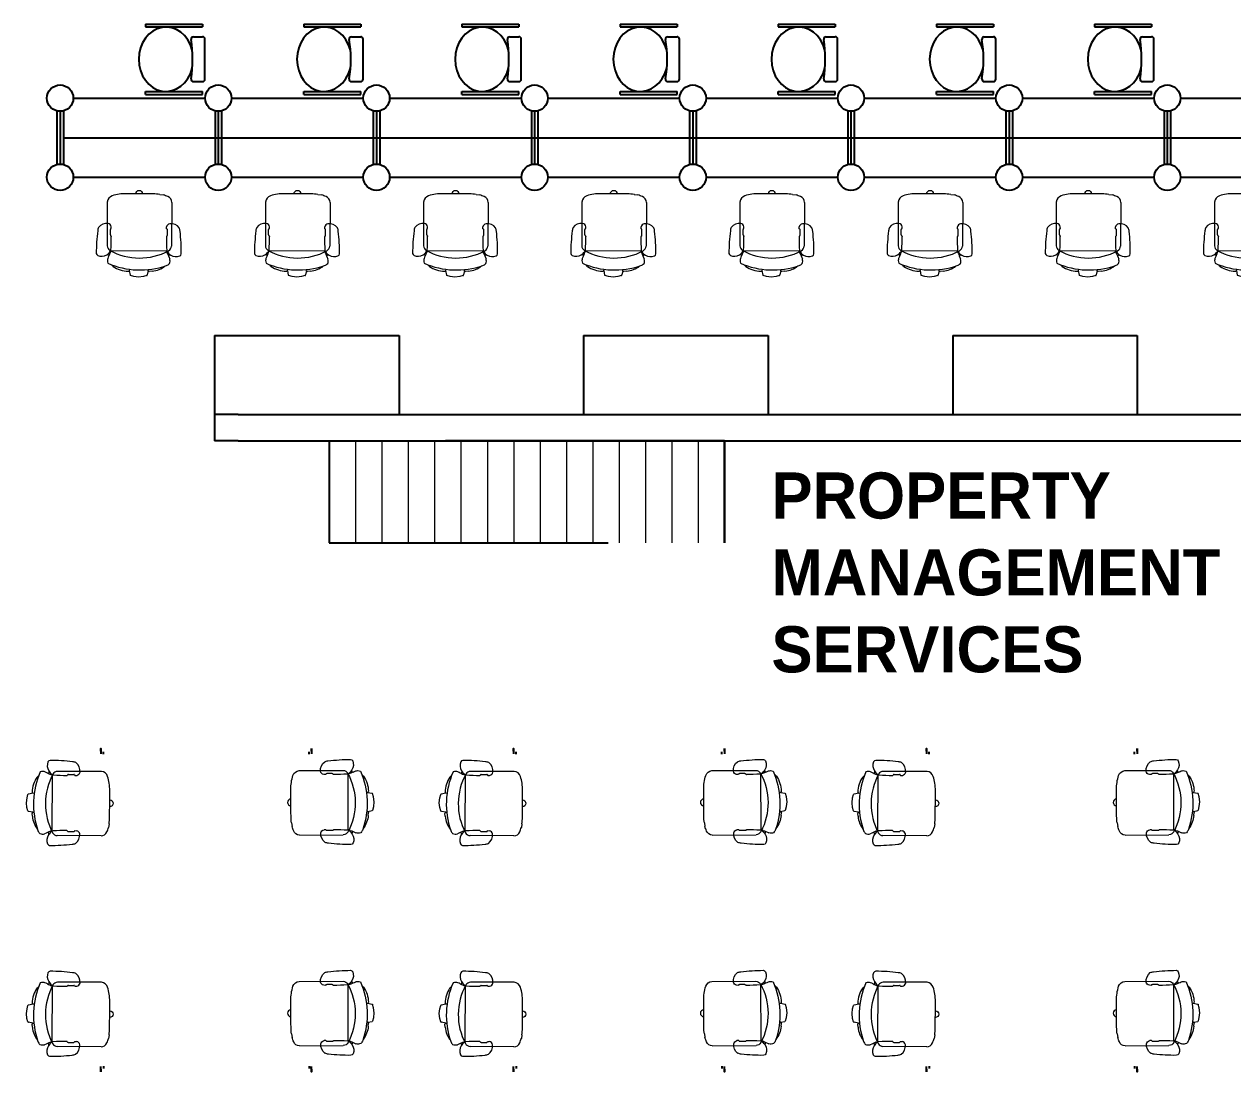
# Model space of a CAD drawing. Header units: inches. Extents: x 482566 to 494966, y -26460 to -22226.
# Drawn here: x 484805.1 to 485217.8, y -23959.2 to -23601.5 of the extents above; entities that cross this region are included whole.
import ezdxf

# ---------------------------------------------------------------- set-up
doc = ezdxf.new("R2010")
doc.units = ezdxf.units.IN
doc.header["$LTSCALE"] = 15
doc.header["$MEASUREMENT"] = 0
doc.linetypes.add('TRATTEGGIATA2', pattern=[9.525, 6.35, -3.175])
doc.layers.add('A-furniture', color=50, linetype='Continuous', lineweight=9)
doc.layers.add('I-ANNO-TEXT', color=7, linetype='Continuous', lineweight=18)
for name, color, linetype in [('I-FURN', 4, 'Continuous'), ('I-WALL-FULL', 5, 'Continuous'), ('I-WALL-IN', 3, 'Continuous'), ('MAR22', 255, 'Continuous')]:
    doc.layers.add(name, color=color, linetype=linetype)
doc.styles.add('MICRO', font='')
doc.styles.get('MICRO').set_extended_font_data('MicrogrammaSSi', bold=True)

# ---------------------------------------------------------------- blocks, each defined once
blk = doc.blocks.new('1505774114')
for p, q in [((381, 1577, 616), (411, 1577, 616)), ((2813, 1577, 616), (2783, 1577, 616)), ((413, 1557, 26), (395, 1557, 26)), ((2781, 1557, 26), (2799, 1557, 26)), ((381, -23, 616), (411, -23, 616)), ((413, -3, 26), (395, -3, 26)), ((2781, -3, 26), (2799, -3, 26)), ((2813, -23, 616), (2783, -23, 616))]:
    blk.add_line(p, q)
at = {"extrusion": (1.22461e-16, 1, 0)}
for centre, radius in [((-381, 586, 1577), 10.5), ((-381, 586, 1577), 8.5), ((-2813, 586, 1577), 10.5), ((-2813, 586, 1577), 8.5)]:
    blk.add_circle(centre, radius, dxfattribs=at)
at = {"extrusion": (0, -1, 0)}
for centre, radius in [((381, 586, 23), 10.5), ((381, 586, 23), 8.5), ((2813, 586, 23), 10.5), ((2813, 586, 23), 8.5)]:
    blk.add_circle(centre, radius, dxfattribs=at)
blk = doc.blocks.new('A$C6A0E07C9')
at = {"layer": 'A-furniture'}
for p, q in [((-0.2138, 0.2718), (0.1182, 0.2876)), ((-0.2691, 0.1773), (-0.2664, 0.2046)), ((-0.0121, 0.2424), (-0.025, 0.2422)), ((-0.0115, 0.2426), (-0.0121, 0.2424)), ((-0.0112, 0.2428), (-0.0115, 0.2426)), ((-0.0079, 0.2484), (-0.0112, 0.2428)), ((0.0377, 0.2515), (-0.0033, 0.2499)), ((0.0418, 0.2505), (0.045, 0.2473)), ((0.045, 0.2473), (0.0464, 0.2461)), ((0.0464, 0.2461), (0.0478, 0.2453)), ((0.0478, 0.2453), (0.0485, 0.2451)), ((0.1585, 0.2497), (0.1792, -0.1667)), ((0.3146, 0.1213), (0.3056, 0.1197)), ((0.3131, 0.1211), (0.3466, 0.116)), ((0.3152, 0.1516), (0.3188, 0.1294)), ((0.3514, 0.1128), (0.36, 0.0876)), ((-0.2907, 0.0196), (-0.2893, 0.0294)), ((-0.2883, 0.01), (-0.2907, 0.0196)), ((-0.2893, 0.0294), (-0.2841, 0.0379)), ((-0.2824, 0.002), (-0.2883, 0.01)), ((-0.2841, 0.0379), (-0.2762, 0.0438)), ((-0.2739, -0.003), (-0.2824, 0.002)), ((-0.2762, 0.0438), (-0.2666, 0.0462)), ((0.3636, 0.0146), (0.3576, -0.0113)), ((0.36, 0.0876), (0.3659, 0.0513)), ((0.3659, 0.0513), (0.3636, 0.0146)), ((-0.2641, -0.0045), (-0.2739, -0.003)), ((0.3108, -0.0224), (0.3218, -0.0234)), ((0.3197, -0.023), (0.3546, -0.0146)), ((0.3546, -0.0146), (0.3564, -0.0132)), ((0.3564, -0.0132), (0.3576, -0.0113)), ((0.0087, -0.176), (-0.0042, -0.1772)), ((0.0094, -0.1763), (0.0087, -0.176)), ((0.0097, -0.1764), (0.0094, -0.1763)), ((0.0135, -0.1816), (0.0097, -0.1764)), ((0.0591, -0.1802), (0.0183, -0.1827)), ((0.0631, -0.1788), (0.066, -0.1753)), ((0.066, -0.1753), (0.0673, -0.174)), ((0.0673, -0.174), (0.0686, -0.173)), ((0.0686, -0.173), (0.0692, -0.1728)), ((0.2962, -0.1472), (0.2839, -0.1595)), ((-0.1895, -0.2174), (0.1433, -0.1996))]:
    blk.add_line(p, q, dxfattribs=at)
for centre, radius, start, end in [((0.0274, 0.2777), 0.0792, 129.49988, 189.11522), ((0.0065, 0.2825), 0.0635, 94.07923, 117.59377), ((0.2241, -0.8917), 1.2574, 92.35943, 100.17565), ((0.117, 0.2414), 0.0463, 34.09018, 88.4441), ((0.1077, 0.3263), 0.0879, 309.67257, 333.02228), ((0.1721, 0.3454), 0.0192, 28.12557, 89.24362), ((-1.1254, 2.7931), 2.8487, 297.11573, 298.06946), ((-0.9196, -0.0126), 1.143, 14.09314, 15.00562), ((0.1209, 0.3234), 0.0749, 330.37939, 24.51295), ((0.2336, 0.2226), 0.0597, 72.52818, 107.70113), ((0.1951, 0.2221), 0.0806, 25.51985, 45.53867), ((0.5941, -0.0351), 0.8932, 162.12026, 164.43231), ((-0.21, 0.2233), 0.0487, 94.52598, 161.01093), ((-0.0222, 0.2712), 0.0292, 192.00474, 264.44095), ((-0.0038, 0.2437), 0.00623, 84.84548, 131.31741), ((0.0374, 0.2414), 0.0101, 64.52807, 88.63913), ((0.0007, 1.5534), 1.3091, 272.08986, 276.67605), ((0.1493, 0.274), 0.0211, 279.8693, 313.34338), ((-0.2488, 0.0248), 0.4712, 334.59734, 30.97321), ((0.1704, 0.2449), 0.0129, 130.13659, 158.01734), ((0.1866, 0.1808), 0.0779, 100.05254, 108.26721), ((-0.3014, 0.0263), 0.6141, 339.61076, 22.04666), ((0.1276, 0.1249), 0.1894, 8.09249, 40.8276), ((0.1816, 0.1421), 0.4521, 175.52891, 182.09908), ((72.2191, 3.6268), 72.5738, 182.765274, 182.924882), ((0.31, 0.1288), 0.0088, 301.08798, 3.16667), ((0.3467, 0.1108), 0.00513, 22.81842, 91.00758), ((0.0809, -0.0616), 0.3414, 182.48103, 200.75528), ((0.1162, -0.0378), 0.2107, 328.69616, 1.80788), ((0.3177, -0.0315), 0.00903, 2.12372, 63.37094), ((-0.1856, -0.1603), 0.0572, 202.88209, 266.11689), ((0.0015, -0.2058), 0.0292, 101.25248, 173.68869), ((0.0171, -0.1766), 0.00623, 234.37601, 280.84795), ((0.0579, -0.1702), 0.0101, 277.0543, 301.16536), ((0.1515, -1.4793), 1.3091, 89.01739, 93.60357), ((0.138, -0.155), 0.0449, 276.79393, 330.15211), ((0.1724, -0.1915), 0.0211, 52.35005, 85.82413), ((0.197, -0.1553), 0.0211, 212.66016, 229.03524), ((0.1633, -0.2919), 0.1223, 63.05477, 80.63565), ((0.1362, -0.2476), 0.0879, 32.67116, 56.02087), ((-0.9196, -0.0126), 1.143, 350.69637, 351.61264), ((0.3239, 0.0551), 0.2601, 246.15386, 250.81737), ((0.0516, -0.2073), 0.0792, 176.57822, 236.19355), ((0.0312, -0.2142), 0.0635, 248.09967, 271.6142), ((0.2022, -0.2604), 0.0192, 276.44982, 337.56787), ((0.1491, -0.2435), 0.0749, 341.18048, 35.31404), ((0.249, -0.1528), 0.0392, 254.29981, 275.99109), ((0.2537, -0.1401), 0.0518, 269.3553, 293.37881), ((0.1312, 0.9758), 1.2574, 265.51777, 273.33401)]:
    blk.add_arc(centre, radius, start, end, dxfattribs=at)
blk = doc.blocks.new('391A')
at = {"layer": 'MAR22'}
for p, q in [((-294, -87), (-294, -567)), ((-294, -87), (-270, -87)), ((-270, -87), (-270, -567)), ((274, -87), (274, -567)), ((298, -87), (274, -87)), ((298, -87), (298, -567)), ((-187, -490), (-187, -567)), ((191, -490), (191, -567)), ((-294, -567), (-270, -567)), ((-167, -587), (171, -587)), ((298, -567), (274, -567))]:
    blk.add_line(p, q, dxfattribs=at)
for centre, radius, start, end in [((-167, -490), 20, 81.5871, 180), ((2, 655), 1138, 261.5871, 278.4129), ((171, -490), 20, 0, 98.4129), ((-167, -567), 20, 180, 270), ((171, -567), 20, 270, 0)]:
    blk.add_arc(centre, radius, start, end, dxfattribs=at)
blk.add_ellipse((2, -259), major_axis=(-271, 0), ratio=0.849159, start_param=1.857345, end_param=7.567433, dxfattribs=at)

msp = doc.modelspace()

# ---------------------------------------------------------------- linework, layer by layer
for p, q in [((484816.28, -23631.08, 6.93), (484816.28, -23649.36, 6.93)), ((484817.4, -23631.22, 6.93), (484817.4, -23649.22, 6.93)), ((484818.53, -23631.08, 6.93), (484818.53, -23649.36, 6.93)), ((484870.28, -23631.08, 6.93), (484870.28, -23649.36, 6.93)), ((484871.4, -23631.22, 6.93), (484871.4, -23649.22, 6.93)), ((484872.53, -23631.08, 6.93), (484872.53, -23649.36, 6.93)), ((484924.28, -23631.08, 6.93), (484924.28, -23649.36, 6.93)), ((484925.4, -23631.22, 6.93), (484925.4, -23649.22, 6.93)), ((484926.53, -23631.08, 6.93), (484926.53, -23649.36, 6.93)), ((484978.28, -23631.08, 6.93), (484978.28, -23649.36, 6.93)), ((484979.4, -23631.22, 6.93), (484979.4, -23649.22, 6.93)), ((484980.53, -23631.08, 6.93), (484980.53, -23649.36, 6.93)), ((485032.28, -23631.08, 6.93), (485032.28, -23649.36, 6.93)), ((485033.4, -23631.22, 6.93), (485033.4, -23649.22, 6.93)), ((485034.53, -23631.08, 6.93), (485034.53, -23649.36, 6.93)), ((485086.28, -23631.08, 6.93), (485086.28, -23649.36, 6.93)), ((485087.4, -23631.22, 6.93), (485087.4, -23649.22, 6.93)), ((485088.53, -23631.08, 6.93), (485088.53, -23649.36, 6.93)), ((485140.28, -23631.08, 6.93), (485140.28, -23649.36, 6.93)), ((485141.4, -23631.22, 6.93), (485141.4, -23649.22, 6.93)), ((485142.53, -23631.08, 6.93), (485142.53, -23649.36, 6.93)), ((485194.28, -23631.08, 6.93), (485194.28, -23649.36, 6.93)), ((485195.4, -23631.22, 6.93), (485195.4, -23649.22, 6.93)), ((485196.53, -23631.08, 6.93), (485196.53, -23649.36, 6.93)), ((484870.13, -23707.72, 6.93), (484870.13, -23734.72, 6.93)), ((484933.13, -23707.72, 6.93), (484933.13, -23734.72, 6.93)), ((484996.13, -23707.72, 6.93), (484996.13, -23734.72, 6.93)), ((485059.13, -23707.72, 6.93), (485059.13, -23734.72, 6.93)), ((485122.13, -23707.72, 6.93), (485122.13, -23734.72, 6.93)), ((485185.13, -23707.72, 6.93), (485185.13, -23734.72, 6.93))]:
    msp.add_line(p, q)
for centre in [(484817.4, -23626.72, 6.93), (484871.4, -23626.72, 6.93), (484925.4, -23626.72, 6.93), (484979.4, -23626.72, 6.93), (485033.4, -23626.72, 6.93), (485087.4, -23626.72, 6.93), (485141.4, -23626.72, 6.93), (485195.4, -23626.72, 6.93), (484817.4, -23653.72, 6.93), (484871.4, -23653.72, 6.93), (484925.4, -23653.72, 6.93), (484979.4, -23653.72, 6.93), (485033.4, -23653.72, 6.93), (485087.4, -23653.72, 6.93), (485141.4, -23653.72, 6.93), (485195.4, -23653.72, 6.93)]:
    msp.add_circle(centre, 4.5)
at = {"layer": 'A-furniture'}
for p, q in [((484918.25, -23743.72, 6.93), (484918.25, -23778.5, 6.93)), ((484927.25, -23743.72, 6.93), (484927.25, -23778.5, 6.93)), ((484936.25, -23743.72, 6.93), (484936.25, -23778.5, 6.93)), ((484945.25, -23743.72, 6.93), (484945.25, -23778.5, 6.93)), ((484954.25, -23743.72, 6.93), (484954.25, -23778.5, 6.93)), ((484963.25, -23743.72, 6.93), (484963.25, -23778.5, 6.93)), ((484972.25, -23743.72, 6.93), (484972.25, -23778.5, 6.93)), ((484981.25, -23743.72, 6.93), (484981.25, -23778.5, 6.93)), ((484990.25, -23743.72, 6.93), (484990.25, -23778.5, 6.93)), ((484999.25, -23743.72, 6.93), (484999.25, -23778.5, 6.93)), ((485008.25, -23743.72, 6.93), (485008.25, -23778.5, 6.93)), ((485017.25, -23743.72, 6.93), (485017.25, -23778.5, 6.93)), ((485026.25, -23743.72, 6.93), (485026.25, -23778.5, 6.93)), ((485035.25, -23743.72, 6.93), (485035.25, -23778.5, 6.93))]:
    msp.add_line(p, q, dxfattribs=at)
at = {"layer": 'I-FURN', "linetype": 'TRATTEGGIATA2'}
for p, q in [((484909.25, -23743.72, 6.93), (484909.25, -23778.5, 6.93)), ((485044.25, -23743.72, 6.93), (485044.25, -23778.5, 6.93))]:
    msp.add_line(p, q, dxfattribs=at)
at = {"layer": 'I-FURN', "linetype": 'TRATTEGGIATA2', "elevation": 6.93}
msp.add_lwpolyline([(485044.25, -23778.5), (485044.25, -23743.72), (484909.25, -23743.72), (484909.25, -23778.5)], close=True, dxfattribs=at)
at = {"layer": 'I-WALL-FULL'}
for p, q in [((484878.15, -23734.72, 6.93), (484870.13, -23734.72, 6.93)), ((484870.13, -23734.72, 6.93), (484870.13, -23743.72, 6.93)), ((484878.15, -23734.72, 6.93), (485422.65, -23734.72, 6.93)), ((484878.15, -23743.72, 6.93), (484870.13, -23743.72, 6.93)), ((484878.15, -23743.72, 6.93), (485571.15, -23743.72, 6.93))]:
    msp.add_line(p, q, dxfattribs=at)
at = {"layer": 'I-WALL-IN'}
for p, q in [((484821.9, -23626.72, 6.93), (484866.9, -23626.72, 6.93)), ((484875.9, -23626.72, 6.93), (484920.9, -23626.72, 6.93)), ((484929.9, -23626.72, 6.93), (484974.9, -23626.72, 6.93)), ((484983.9, -23626.72, 6.93), (485028.9, -23626.72, 6.93)), ((485037.9, -23626.72, 6.93), (485082.9, -23626.72, 6.93)), ((485091.9, -23626.72, 6.93), (485136.9, -23626.72, 6.93)), ((485145.9, -23626.72, 6.93), (485190.9, -23626.72, 6.93)), ((485199.9, -23626.72, 6.93), (485244.9, -23626.72, 6.93)), ((484818.53, -23640.22, 6.93), (485628.53, -23640.22, 6.93)), ((484821.9, -23653.72, 6.93), (484866.9, -23653.72, 6.93)), ((484875.9, -23653.72, 6.93), (484920.9, -23653.72, 6.93)), ((484929.9, -23653.72, 6.93), (484974.9, -23653.72, 6.93)), ((484983.9, -23653.72, 6.93), (485028.9, -23653.72, 6.93)), ((485037.9, -23653.72, 6.93), (485082.9, -23653.72, 6.93)), ((485091.9, -23653.72, 6.93), (485136.9, -23653.72, 6.93)), ((485145.9, -23653.72, 6.93), (485190.9, -23653.72, 6.93)), ((485199.9, -23653.72, 6.93), (485244.9, -23653.72, 6.93)), ((484870.13, -23707.72, 6.93), (484933.13, -23707.72, 6.93)), ((484996.13, -23707.72, 6.93), (485059.13, -23707.72, 6.93)), ((485122.13, -23707.72, 6.93), (485185.13, -23707.72, 6.93))]:
    msp.add_line(p, q, dxfattribs=at)

# ---------------------------------------------------------------- block references
at = {"color": 7, "ltscale": 100, "xscale": 0.04049999999065221, "yscale": 0.04049999999065221, "zscale": 0.04049999999065221, "rotation": 90}
for p in [(484843.06, -23613.51, 3.81), (484897.06, -23613.51, 3.81), (484951.06, -23613.51, 3.81), (485005.06, -23613.51, 3.81), (485059.06, -23613.51, 3.81), (485113.06, -23613.51, 3.81), (485167.06, -23613.51, 3.81)]:
    msp.add_blockref('391A', p, dxfattribs=at)
at = {"layer": 'A-furniture'}
for p, xscale, yscale, zscale, rotation in [((484842.8, -23671.23, 6.93), 45.00000000000906, 45.00000000000906, 45.00000000000906, 266.8565271614821), ((484896.8, -23671.23, 6.93), 45.00000000000906, 45.00000000000906, 45.00000000000906, 266.8565271614821), ((484950.8, -23671.23, 6.93), 45.00000000000906, 45.00000000000906, 45.00000000000906, 266.8565271614821), ((485004.8, -23671.23, 6.93), 45.00000000000906, 45.00000000000906, 45.00000000000906, 266.8565271614821), ((485058.8, -23671.23, 6.93), 45.00000000000906, 45.00000000000906, 45.00000000000906, 266.8565271614821), ((485112.8, -23671.23, 6.93), 45.00000000000906, 45.00000000000906, 45.00000000000906, 266.8565271614821), ((485166.8, -23671.23, 6.93), 45.00000000000906, 45.00000000000906, 45.00000000000906, 266.8565271614821), ((485220.8, -23671.23, 6.93), 45.00000000000906, 45.00000000000906, 45.00000000000906, 266.8565271614821), ((484822.46, -23865.89, 7.67), 45.00000000027777, 45.00000000027777, 45.00000000027777, 176.8565271613339), ((484908.05, -23865.57, 46.61), -45.00000000027777, 45, 45, 183.1434728386661), ((484963.4, -23865.89, 5.24), 45.00000000027777, 45.00000000027777, 45.00000000027777, 176.8565271613339), ((485048.99, -23865.57, 44.18), -45.00000000027777, 45, 45, 183.1434728386661), ((485104.34, -23865.89, 4.43), 45.00000000027777, 45.00000000027777, 45.00000000027777, 176.8565271613339), ((485189.93, -23865.57, 43.37), -45.00000000027777, 45, 45, 183.1434728386661), ((484822.46, -23937.89, 6.86), 45.00000000027777, 45.00000000027777, 45.00000000027777, 176.8565271613339), ((484908.05, -23937.57, 45.8), -45.00000000027777, 45, 45, 183.1434728386661), ((484963.4, -23937.89, 6.05), 45.00000000027777, 45.00000000027777, 45.00000000027777, 176.8565271613339), ((485048.99, -23937.57, 44.99), -45.00000000027777, 45, 45, 183.1434728386661), ((485104.34, -23937.89, 5.24), 45.00000000027777, 45.00000000027777, 45.00000000027777, 176.8565271613339), ((485189.93, -23937.57, 44.18), -45.00000000027777, 45, 45, 183.1434728386661)]:
    msp.add_blockref('A$C6A0E07C9', p, dxfattribs=dict(at, xscale=xscale, yscale=yscale, zscale=zscale, rotation=rotation))
at = {"layer": 'I-FURN', "linetype": 'TRATTEGGIATA2', "xscale": 0.04499999998952262, "yscale": 0.04499999998952262, "zscale": 0.04499999998952262, "rotation": 90}
for p in [(484902.23, -23975.84, -24.05), (485043.17, -23975.84, -24.86), (485184.11, -23975.84, -25.67)]:
    msp.add_blockref('1505774114', p, dxfattribs=at)

# ---------------------------------------------------------------- texts
at = {"layer": 'I-ANNO-TEXT', "insert": (485060.24, -23754.52), "char_height": 15.75, "attachment_point": 1, "style": 'MICRO'}
msp.add_mtext_dynamic_manual_height_columns('{\\fBahnschrift Light|b1|i0|c0|p34;PROPERTY MANAGEMENT SERVICES}', width=9.9513, gutter_width=1.5, heights=[0], dxfattribs=at)

doc.saveas('drawing.dxf')
